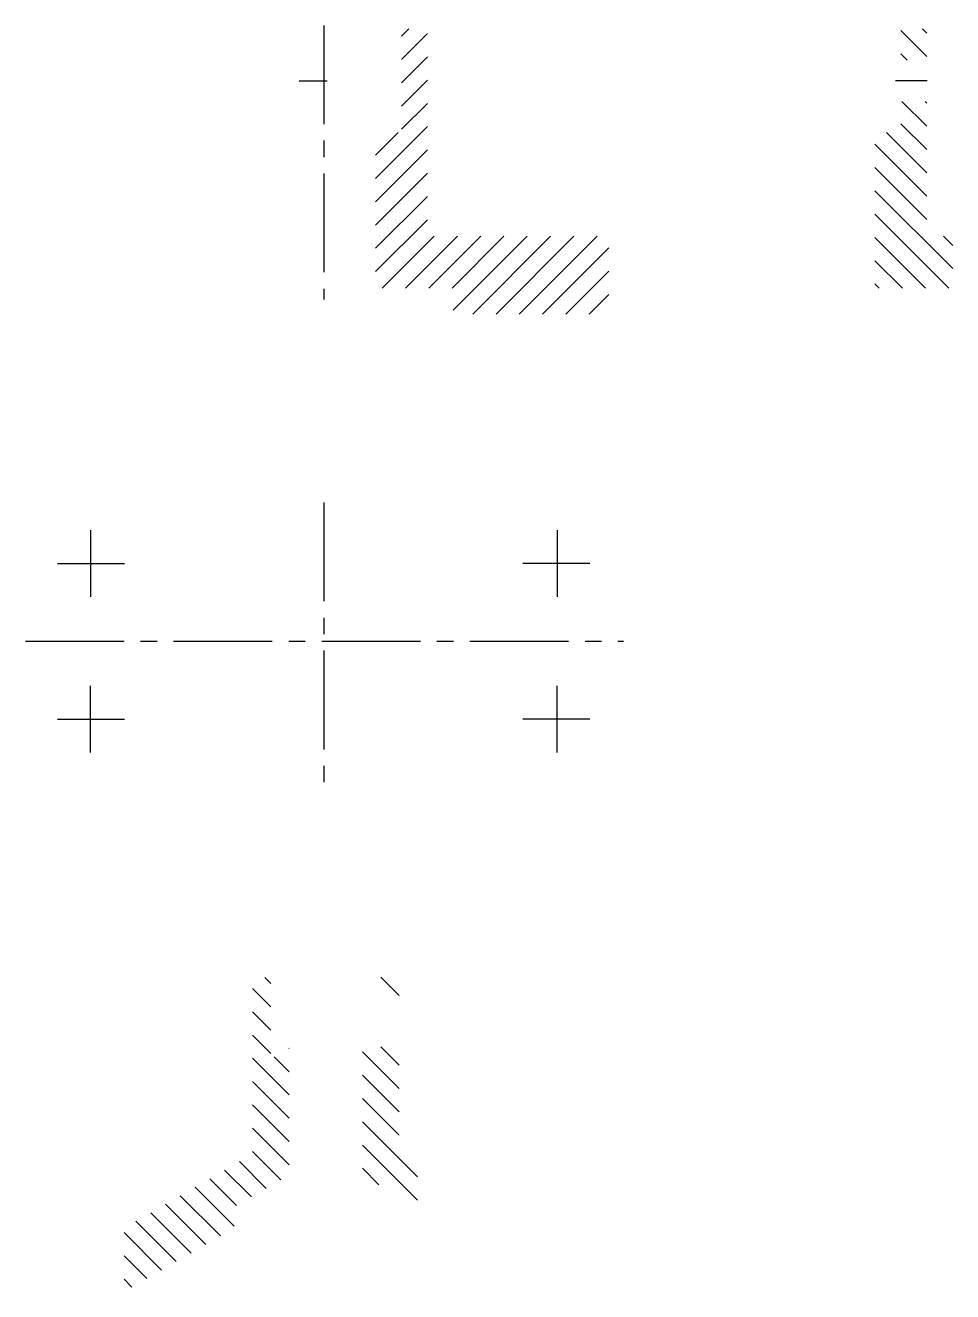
# Paper-space layout 'Чертёж' of a CAD drawing. Header units: millimetres. Extents: x 13 to 192, y 14 to 259.
import ezdxf

# ---------------------------------------------------------------- set-up
doc = ezdxf.new("R2010")
doc.units = ezdxf.units.MM
doc.linetypes.add('CENTER2', pattern=[28.575, 19.05, -3.175, 3.175, -3.175])
doc.layers.add('MD_Штриховка', color=7, linetype='Continuous', lineweight=25)
doc.layers.add('Оси', color=7, linetype='CENTER2')

psp = doc.layouts.new('Чертёж')

# ---------------------------------------------------------------- hatches: boundary and pattern name
at = {"layer": 'MD_Штриховка'}
h = psp.add_hatch(dxfattribs=at)
h.set_pattern_fill('ANSI31', color=256, style=0)
h.paths.add_polyline_path([(86.01, 258.03), (86.01, 238.03), (81.01, 238.03), (81.01, 208.03), (96.01, 208.03), (96.01, 203.03), (126.01, 203.03), (126.01, 218.03), (91.01, 218.03), (91.01, 258.03)], flags=0)
h = psp.add_hatch(dxfattribs=at)
h.set_pattern_fill('ANSI31', color=256, angle=90, style=0)
h.paths.add_polyline_path([(182.32, 252.03), (187.32, 252.03), (187.32, 258.03), (182.32, 258.03)], flags=0)
h.paths.add_polyline_path([(177.32, 238.03), (177.32, 208.03), (192.32, 208.03), (192.32, 218.03), (187.32, 218.03), (187.32, 244.03), (182.32, 244.03), (182.32, 238.03)], flags=0)
h = psp.add_hatch(dxfattribs=at)
h.set_pattern_fill('ANSI31', color=256, angle=90, style=0)
h.paths.add_polyline_path([(60.79, 59.39), (60.79, 75.72), (57.26, 73.67), (57.26, 41.01), (32.51, 26.73), (32.51, 14.48), (53.72, 26.73), (53.72, 30.81), (64.33, 36.93), (64.33, 61.43)], flags=0)
h = psp.add_hatch(dxfattribs=at)
h.set_pattern_fill('ANSI31', color=256, angle=90, style=0)
h.paths.add_polyline_path([(82.01, 70.82), (85.54, 68.78), (85.54, 73.67), (82.01, 75.72)], flags=0)
h.paths.add_polyline_path([(78.47, 61.43), (78.47, 36.93), (89.08, 30.81), (89.08, 38.97), (85.54, 41.01), (85.54, 62.24), (82.01, 64.28), (82.01, 59.39)], flags=0)

# ---------------------------------------------------------------- linework, layer by layer
at = {"layer": 'Оси'}
for p, q in [((71.01, 258.72), (71.01, 205.85)), ((66.27, 248.03), (71.66, 248.03)), ((187.38, 248.03), (181.3, 248.03)), ((71.01, 166.7), (71.01, 112.43)), ((26.01, 161.37), (26.01, 148.49)), ((116.01, 161.37), (116.01, 148.49)), ((19.66, 154.93), (32.62, 154.92)), ((122.36, 154.93), (109.4, 154.92)), ((13.47, 139.92), (128.83, 139.92)), ((26.01, 118.48), (26.01, 131.35)), ((116.01, 118.48), (116.01, 131.35)), ((19.66, 124.92), (32.62, 124.92)), ((122.36, 124.92), (109.4, 124.92))]:
    psp.add_line(p, q, dxfattribs=at)

doc.saveas('drawing.dxf')
